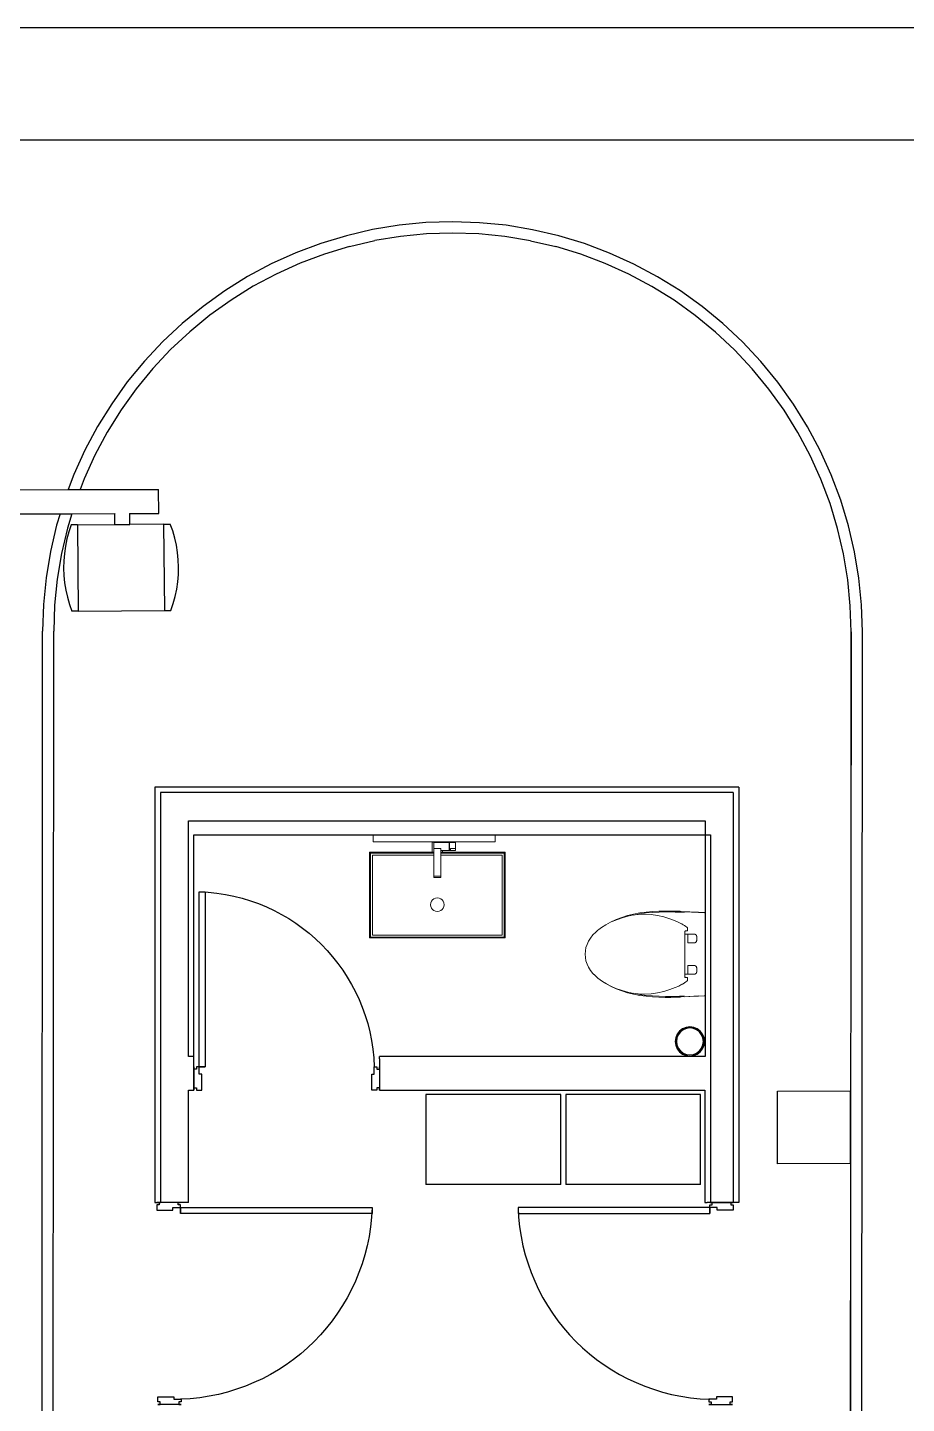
# Model space of a CAD drawing. Header units: millimetres. Extents: x 44692 to 659456, y -26273 to 96111.
# Drawn here: x 211544.65 to 211548.56, y 96104.43 to 96110.56 of the extents above; entities that cross this region are included whole.
import ezdxf

# ---------------------------------------------------------------- set-up
doc = ezdxf.new("R2010")
doc.units = ezdxf.units.MM
doc.header["$LTSCALE"] = 100
doc.layers.add('0inne_gulv', color=255, linetype='Continuous', lineweight=13)
doc.layers.add('Edges', color=7, linetype='Continuous')
doc.layers.add('SectionCutEdges', color=7, linetype='Continuous')

# ---------------------------------------------------------------- blocks, each defined once
blk = doc.blocks.new('*U171')
blk.add_lwpolyline([(33.6, 1426.4, -0.396717), (1268.5, 192)], format="xyb")
for points in [[(72, 192), (33.6, 192), (33.6, 1426.4), (72, 1426.4)], [(33.6, 192), (16.8, 192), (16.8, 192), (16.8, 192), (16.8, 192), (16.8, 177), (0, 177), (0, 190.9), (0, 40.9), (0, 55.9), (16.8, 55.9), (16.8, 40.9), (33.6, 40.9), (33.6, 40.9), (50, 40.9), (50, 144), (33.6, 144)], [(1302.1, 182.1), (1302.1, 197.1), (1302.1, 197.1), (1302.1, 46.1), (1302.1, 61.1), (1285.3, 61.1), (1285.3, 46.1), (1268.5, 46.1), (1268.5, 46.1), (1252.1, 46.1), (1252.1, 149.1), (1268.5, 149.1), (1268.5, 197.1), (1285.3, 197.1), (1285.3, 182.1)]]:
    blk.add_lwpolyline(points, close=True)
blk.add_lwpolyline([(33.6, 192), (72, 192)])
blk = doc.blocks.new('*U164')
blk.add_lwpolyline([(33.6, 1319.2, -0.396717), (1161.3, 192)], format="xyb")
for points in [[(72, 192), (33.6, 192), (33.6, 1319.2), (72, 1319.2)], [(33.6, 192), (16.8, 192), (16.8, 192), (16.8, 192), (16.8, 192), (16.8, 177), (0, 177), (0, 190.9), (0, 40.9), (0, 55.9), (16.8, 55.9), (16.8, 40.9), (33.6, 40.9), (33.6, 40.9), (50, 40.9), (50, 144), (33.6, 144)], [(1194.9, 177), (1194.9, 192), (1194.9, 192), (1194.9, 40.9), (1194.9, 55.9), (1178.1, 55.9), (1178.1, 40.9), (1161.3, 40.9), (1161.3, 40.9), (1144.9, 40.9), (1144.9, 144), (1161.3, 144), (1161.3, 192), (1178.1, 192), (1178.1, 177)]]:
    blk.add_lwpolyline(points, close=True)
blk.add_lwpolyline([(33.6, 192), (72, 192)])
blk = doc.blocks.new('toipl')
at = {"layer": '0inne_gulv'}
for p, q in [((23.9851, 26.4864), (23.9815, 26.4095)), ((23.9829, 26.4228), (23.986, 26.4863)), ((23.9851, 26.4864), (23.9866, 26.5118)), ((23.986, 26.4863), (23.9874, 26.5118)), ((23.9866, 26.5118), (23.9868, 26.5153)), ((23.987, 26.5162), (23.9868, 26.5153)), ((24.3575, 26.5153), (24.3573, 26.5162)), ((24.3577, 26.5118), (24.3575, 26.5153)), ((24.3592, 26.4864), (24.3577, 26.5118)), ((24.3583, 26.4863), (24.3615, 26.4228)), ((24.3628, 26.4095), (24.3592, 26.4864)), ((23.9862, 26.423), (23.9856, 26.4098)), ((24.0379, 26.4139), (24.0368, 26.4123)), ((24.0407, 26.4184), (24.0379, 26.4139)), ((24.0445, 26.4242), (24.0407, 26.4184)), ((24.0486, 26.43), (24.0445, 26.4242)), ((24.0486, 26.43), (24.052, 26.4346)), ((24.0537, 26.4366), (24.052, 26.4346)), ((24.0547, 26.4373), (24.0537, 26.4366)), ((24.0559, 26.4378), (24.0547, 26.4373)), ((24.058, 26.438), (24.0559, 26.4378)), ((24.0581, 26.438), (24.058, 26.438)), ((24.062, 26.4381), (24.0581, 26.438)), ((24.0657, 26.438), (24.062, 26.4381)), ((24.0657, 26.438), (24.0673, 26.4377)), ((24.068, 26.437), (24.0673, 26.4377)), ((24.0681, 26.4369), (24.068, 26.437)), ((24.0682, 26.4364), (24.0681, 26.4369)), ((24.0682, 26.4364), (24.0683, 26.4357)), ((24.0683, 26.4357), (24.0684, 26.4352)), ((24.0684, 26.4339), (24.0684, 26.4352)), ((24.0684, 26.4333), (24.0684, 26.4339)), ((24.0684, 26.4333), (24.0686, 26.4315)), ((24.0686, 26.4315), (24.0686, 26.4294)), ((24.0686, 26.4291), (24.0686, 26.4294)), ((24.0686, 26.4289), (24.0686, 26.4291)), ((24.0686, 26.4289), (24.0686, 26.4285)), ((24.0686, 26.4285), (24.0686, 26.4276)), ((24.0687, 26.4274), (24.0686, 26.4276)), ((24.0687, 26.4272), (24.0687, 26.4274)), ((24.0687, 26.4272), (24.0688, 26.4271)), ((24.0689, 26.4267), (24.0688, 26.4271)), ((24.0688, 26.4271), (24.0688, 26.4271)), ((24.0689, 26.4267), (24.0692, 26.4265)), ((24.0709, 26.4263), (24.0692, 26.4265)), ((24.0709, 26.4263), (24.0753, 26.4262)), ((24.0827, 26.4261), (24.0753, 26.4262)), ((24.0827, 26.4396), (24.0828, 26.4397)), ((24.0827, 26.4261), (24.0827, 26.4396)), ((24.0832, 26.4261), (24.0827, 26.4261)), ((24.0828, 26.4397), (24.0828, 26.4626)), ((24.0828, 26.4397), (24.0828, 26.4397)), ((24.0828, 26.4397), (24.0828, 26.4394)), ((24.0828, 26.4394), (24.083, 26.4392)), ((24.083, 26.4392), (24.0832, 26.4391)), ((24.0832, 26.4391), (24.0837, 26.4391)), ((24.0832, 26.4391), (24.0832, 26.4261)), ((24.0845, 26.4261), (24.0832, 26.4261)), ((24.121, 26.4391), (24.0837, 26.4391)), ((24.1453, 26.4253), (24.0845, 26.4261)), ((24.121, 26.4391), (24.1217, 26.4392)), ((24.1217, 26.4392), (24.1219, 26.4394)), ((24.1219, 26.4394), (24.1219, 26.4626)), ((24.1722, 26.4251), (24.1453, 26.4253)), ((24.199, 26.4253), (24.1722, 26.4251)), ((24.2598, 26.4261), (24.199, 26.4253)), ((24.2224, 26.4394), (24.2224, 26.4626)), ((24.2226, 26.4392), (24.2224, 26.4394)), ((24.2233, 26.4391), (24.2226, 26.4392)), ((24.2233, 26.4391), (24.2606, 26.4391)), ((24.2612, 26.4261), (24.2598, 26.4261)), ((24.2611, 26.4391), (24.2606, 26.4391)), ((24.2613, 26.4392), (24.2611, 26.4391)), ((24.2611, 26.4391), (24.2611, 26.4261)), ((24.2617, 26.4261), (24.2612, 26.4261)), ((24.2615, 26.4394), (24.2613, 26.4392)), ((24.2615, 26.4397), (24.2615, 26.4626)), ((24.2615, 26.4397), (24.2615, 26.4397)), ((24.2615, 26.4397), (24.2615, 26.4394)), ((24.2617, 26.4396), (24.2615, 26.4397)), ((24.2617, 26.4261), (24.2617, 26.4396)), ((24.269, 26.4262), (24.2617, 26.4261)), ((24.269, 26.4262), (24.2734, 26.4263)), ((24.2751, 26.4265), (24.2734, 26.4263)), ((24.2759, 26.4333), (24.2757, 26.4315)), ((24.2757, 26.4315), (24.2757, 26.4294)), ((24.2757, 26.4291), (24.2757, 26.4294)), ((24.2757, 26.4291), (24.2757, 26.4289)), ((24.2759, 26.4352), (24.276, 26.4357)), ((24.2759, 26.4352), (24.2759, 26.4339)), ((24.2759, 26.4339), (24.2759, 26.4333)), ((24.277, 26.4377), (24.276, 26.4357)), ((24.2786, 26.438), (24.277, 26.4377)), ((24.2823, 26.4381), (24.2786, 26.438)), ((24.2862, 26.438), (24.2823, 26.4381)), ((24.2863, 26.438), (24.2862, 26.438)), ((24.2863, 26.438), (24.2884, 26.4378)), ((24.2896, 26.4373), (24.2884, 26.4378)), ((24.2896, 26.4373), (24.2906, 26.4366)), ((24.2923, 26.4346), (24.2906, 26.4366)), ((24.2923, 26.4346), (24.2957, 26.43)), ((24.2998, 26.4242), (24.2957, 26.43)), ((24.3036, 26.4184), (24.2998, 26.4242)), ((24.3064, 26.4139), (24.3036, 26.4184)), ((24.3075, 26.4123), (24.3064, 26.4139)), ((24.3581, 26.423), (24.3587, 26.4098)), ((23.9799, 26.3634), (23.9803, 26.3821)), ((23.9799, 26.3388), (23.9799, 26.3634)), ((23.9811, 26.4015), (23.9803, 26.3821)), ((23.9811, 26.4015), (23.9813, 26.4054)), ((23.9815, 26.4095), (23.9813, 26.4054)), ((23.984, 26.3637), (23.9844, 26.3824)), ((23.984, 26.3637), (23.984, 26.339)), ((23.9844, 26.3824), (23.9853, 26.4017)), ((23.9853, 26.4017), (23.9854, 26.4057)), ((23.9856, 26.4098), (23.9854, 26.4057)), ((24.0146, 26.3597), (24.006, 26.3324)), ((24.0233, 26.383), (24.0146, 26.3597)), ((24.0303, 26.399), (24.0233, 26.383)), ((24.0349, 26.4084), (24.0303, 26.399)), ((24.0366, 26.4118), (24.0349, 26.4084)), ((24.0367, 26.412), (24.0366, 26.4118)), ((24.0368, 26.4123), (24.0367, 26.412)), ((24.3076, 26.412), (24.3075, 26.4123)), ((24.3094, 26.4084), (24.3076, 26.412)), ((24.314, 26.399), (24.3094, 26.4084)), ((24.321, 26.383), (24.314, 26.399)), ((24.3207, 26.3828), (24.3207, 26.3829)), ((24.3297, 26.3597), (24.321, 26.383)), ((24.3383, 26.3324), (24.3297, 26.3597)), ((24.3589, 26.4057), (24.3587, 26.4098)), ((24.3589, 26.4057), (24.359, 26.4017)), ((24.3599, 26.3824), (24.359, 26.4017)), ((24.3603, 26.3637), (24.3599, 26.3824)), ((24.3603, 26.3637), (24.3603, 26.339)), ((24.363, 26.4054), (24.3628, 26.4095)), ((24.363, 26.4054), (24.3632, 26.4015)), ((24.364, 26.3821), (24.3632, 26.4015)), ((24.3644, 26.3634), (24.364, 26.3821)), ((24.3644, 26.3634), (24.3644, 26.3388)), ((23.9806, 26.3107), (23.9799, 26.3388)), ((23.9821, 26.2821), (23.9806, 26.3107)), ((23.9846, 26.3109), (23.984, 26.339)), ((23.9846, 26.3109), (23.9861, 26.2824)), ((23.9995, 26.3043), (23.9954, 26.2756)), ((24.006, 26.3324), (23.9995, 26.3043)), ((24.3448, 26.3043), (24.3383, 26.3324)), ((24.3489, 26.2756), (24.3448, 26.3043)), ((24.3597, 26.3109), (24.3582, 26.2824)), ((24.3603, 26.339), (24.3597, 26.3109)), ((24.3638, 26.3107), (24.3622, 26.2821)), ((24.3638, 26.3107), (24.3644, 26.3388)), ((23.9847, 26.2533), (23.9821, 26.2821)), ((23.9886, 26.2251), (23.9847, 26.2533)), ((23.9886, 26.2538), (23.9861, 26.2824)), ((23.9886, 26.2538), (23.9925, 26.2257)), ((23.9954, 26.2756), (23.9942, 26.2463)), ((23.9942, 26.2463), (23.9955, 26.2177)), ((24.3488, 26.2177), (24.3501, 26.2463)), ((24.3501, 26.2463), (24.3489, 26.2756)), ((24.3557, 26.2538), (24.3518, 26.2257)), ((24.3582, 26.2824), (24.3557, 26.2538)), ((24.3596, 26.2533), (24.3557, 26.2251)), ((24.3596, 26.2533), (24.3622, 26.2821)), ((23.9937, 26.1976), (23.9886, 26.2251)), ((23.9978, 26.1982), (23.9925, 26.2257)), ((23.9937, 26.1976), (24.0002, 26.1709)), ((23.9955, 26.2177), (23.9989, 26.191)), ((23.9989, 26.191), (24.0044, 26.1658)), ((24.0082, 26.1448), (24.0002, 26.1709)), ((24.3361, 26.1448), (24.3441, 26.1709)), ((24.34, 26.1658), (24.3454, 26.191)), ((24.3441, 26.1709), (24.3506, 26.1976)), ((24.3454, 26.191), (24.3488, 26.2177)), ((24.3518, 26.2257), (24.3465, 26.1982)), ((24.3506, 26.1976), (24.3557, 26.2251)), ((24.0044, 26.1658), (24.0114, 26.1416)), ((24.018, 26.1194), (24.0082, 26.1448)), ((24.0114, 26.1416), (24.026, 26.1022)), ((24.0291, 26.0954), (24.018, 26.1194)), ((24.3146, 26.0967), (24.3244, 26.1185)), ((24.3152, 26.0954), (24.3263, 26.1194)), ((24.3244, 26.1185), (24.3329, 26.1416)), ((24.3361, 26.1448), (24.3263, 26.1194)), ((24.3329, 26.1416), (24.34, 26.1658)), ((24.0413, 26.0734), (24.0291, 26.0954)), ((24.0402, 26.0765), (24.0402, 26.0765)), ((24.0538, 26.0542), (24.0413, 26.0734)), ((24.0578, 26.0489), (24.0538, 26.0542)), ((24.0578, 26.0489), (24.0622, 26.0427)), ((24.2865, 26.0489), (24.2784, 26.0382)), ((24.2821, 26.0427), (24.2865, 26.0489)), ((24.2865, 26.0489), (24.2933, 26.0585)), ((24.2906, 26.0542), (24.2865, 26.0489)), ((24.2906, 26.0542), (24.303, 26.0734)), ((24.2933, 26.0585), (24.3041, 26.0765)), ((24.3152, 26.0954), (24.303, 26.0734)), ((24.3041, 26.0765), (24.3146, 26.0967)), ((24.3041, 26.0765), (24.3041, 26.0765)), ((24.0622, 26.0427), (24.0659, 26.0382)), ((24.0659, 26.0382), (24.0739, 26.0288)), ((24.0739, 26.0288), (24.0864, 26.0166)), ((24.0864, 26.0166), (24.1001, 26.006)), ((24.1001, 26.006), (24.1143, 25.9971)), ((24.1143, 25.9971), (24.1284, 25.9904)), ((24.1284, 25.9904), (24.1427, 25.9857)), ((24.1427, 25.9857), (24.1573, 25.9828)), ((24.187, 25.9828), (24.2016, 25.9857)), ((24.2016, 25.9857), (24.2159, 25.9904)), ((24.2159, 25.9904), (24.23, 25.9971)), ((24.23, 25.9971), (24.2442, 26.006)), ((24.2442, 26.006), (24.2579, 26.0166)), ((24.2579, 26.0166), (24.2704, 26.0288)), ((24.2624, 26.0216), (24.2659, 26.0248)), ((24.2659, 26.0248), (24.2686, 26.0276)), ((24.2704, 26.0288), (24.2784, 26.0382)), ((24.2717, 26.0311), (24.2784, 26.0382)), ((24.2784, 26.0382), (24.2821, 26.0427)), ((24.1573, 25.9828), (24.1722, 25.9818)), ((24.1722, 25.9818), (24.187, 25.9828))]:
    blk.add_line(p, q, dxfattribs=at)
for points in [[(24.1174, 26.4764), (24.1162, 26.4771), (24.1151, 26.4777), (24.1139, 26.4781), (24.1128, 26.4784), (24.1116, 26.4786), (24.1105, 26.4788), (24.1093, 26.4789), (24.108, 26.479), (24.1066, 26.479), (24.1052, 26.4791), (24.1038, 26.4791), (24.1024, 26.4791), (24.101, 26.4791), (24.0996, 26.4791), (24.0983, 26.4791), (24.0972, 26.479), (24.0961, 26.479), (24.0951, 26.4789), (24.0942, 26.4788), (24.0934, 26.4788), (24.0927, 26.4787), (24.092, 26.4785), (24.0914, 26.4784), (24.0909, 26.4782), (24.0903, 26.4781), (24.0899, 26.4779), (24.0894, 26.4777), (24.089, 26.4774), (24.0886, 26.4772), (24.0882, 26.477), (24.0879, 26.4768), (24.0876, 26.4766), (24.0874, 26.4764), (24.0872, 26.4762), (24.087, 26.476), (24.0868, 26.4758), (24.0866, 26.4756), (24.0864, 26.4753), (24.0862, 26.475), (24.086, 26.4747), (24.0857, 26.4744), (24.0855, 26.474), (24.0852, 26.4735), (24.0849, 26.4731), (24.0846, 26.4727), (24.0844, 26.4723), (24.0841, 26.4719), (24.0839, 26.4716), (24.0838, 26.4713), (24.0836, 26.4711), (24.0835, 26.471), (24.0835, 26.4708), (24.0834, 26.4708), (24.0834, 26.4707), (24.0834, 26.4706), (24.0834, 26.4706)], [(24.1174, 26.4764), (24.1178, 26.4759), (24.1182, 26.4754), (24.1187, 26.4748), (24.1191, 26.4742), (24.1195, 26.4736), (24.1199, 26.473), (24.1202, 26.4724), (24.1205, 26.472), (24.1208, 26.4716), (24.1209, 26.4713), (24.1211, 26.4711), (24.1212, 26.471), (24.1212, 26.4709), (24.1213, 26.4708), (24.1213, 26.4707), (24.1213, 26.4707), (24.1213, 26.4707), (24.1213, 26.4707), (24.1213, 26.4707), (24.1213, 26.4706), (24.1213, 26.4706), (24.1213, 26.4705), (24.1214, 26.4704), (24.1214, 26.4703), (24.1214, 26.4702), (24.1214, 26.4701), (24.1215, 26.4699), (24.1215, 26.4697), (24.1215, 26.4696), (24.1216, 26.4694), (24.1216, 26.4692), (24.1216, 26.4691), (24.1217, 26.4689), (24.1217, 26.4688), (24.1217, 26.4687), (24.1217, 26.4686), (24.1218, 26.4685), (24.1218, 26.4684), (24.1218, 26.4683), (24.1218, 26.4682), (24.1218, 26.4682), (24.1218, 26.4681), (24.1219, 26.4681), (24.1219, 26.468), (24.1219, 26.468), (24.1219, 26.4679), (24.1219, 26.4679), (24.1219, 26.4679), (24.1219, 26.4678), (24.1219, 26.4678), (24.1219, 26.4678), (24.1219, 26.4677), (24.1219, 26.4676), (24.1219, 26.4674), (24.1219, 26.4672), (24.1219, 26.4669), (24.1219, 26.4666), (24.1219, 26.4661), (24.1219, 26.4657), (24.1219, 26.4652), (24.1219, 26.4647), (24.1219, 26.4643), (24.1219, 26.4638), (24.1219, 26.4635), (24.1219, 26.4632), (24.1219, 26.463), (24.1219, 26.4628), (24.1219, 26.4627), (24.1219, 26.4627), (24.1219, 26.4626), (24.1219, 26.4626), (24.1219, 26.4626), (24.1219, 26.4626), (24.1219, 26.4626), (24.1219, 26.4626), (24.1219, 26.4626), (24.1219, 26.4626), (24.1219, 26.4626), (24.1219, 26.4626), (24.1219, 26.4626)], [(24.2269, 26.4764), (24.2265, 26.4759), (24.2261, 26.4754), (24.2256, 26.4748), (24.2252, 26.4742), (24.2248, 26.4736), (24.2244, 26.473), (24.2241, 26.4724), (24.2238, 26.472), (24.2235, 26.4716), (24.2234, 26.4713), (24.2232, 26.4711), (24.2231, 26.471), (24.2231, 26.4709), (24.223, 26.4708), (24.223, 26.4707), (24.223, 26.4707), (24.223, 26.4707), (24.223, 26.4707), (24.223, 26.4707), (24.223, 26.4706), (24.223, 26.4706), (24.223, 26.4705), (24.2229, 26.4704), (24.2229, 26.4703), (24.2229, 26.4702), (24.2229, 26.4701), (24.2228, 26.4699), (24.2228, 26.4697), (24.2228, 26.4696), (24.2227, 26.4694), (24.2227, 26.4692), (24.2227, 26.4691), (24.2226, 26.4689), (24.2226, 26.4688), (24.2226, 26.4687), (24.2226, 26.4686), (24.2225, 26.4685), (24.2225, 26.4684), (24.2225, 26.4683), (24.2225, 26.4682), (24.2225, 26.4682), (24.2225, 26.4681), (24.2225, 26.4681), (24.2224, 26.468), (24.2224, 26.468), (24.2224, 26.4679), (24.2224, 26.4679), (24.2224, 26.4679), (24.2224, 26.4678), (24.2224, 26.4678), (24.2224, 26.4678), (24.2224, 26.4677), (24.2224, 26.4676), (24.2224, 26.4674), (24.2224, 26.4672), (24.2224, 26.4669), (24.2224, 26.4666), (24.2224, 26.4661), (24.2224, 26.4657), (24.2224, 26.4652), (24.2224, 26.4647), (24.2224, 26.4643), (24.2224, 26.4638), (24.2224, 26.4635), (24.2224, 26.4632), (24.2224, 26.463), (24.2224, 26.4628), (24.2224, 26.4627), (24.2224, 26.4627), (24.2224, 26.4626), (24.2224, 26.4626), (24.2224, 26.4626), (24.2224, 26.4626), (24.2224, 26.4626), (24.2224, 26.4626), (24.2224, 26.4626), (24.2224, 26.4626), (24.2224, 26.4626), (24.2224, 26.4626), (24.2224, 26.4626)], [(24.2269, 26.4764), (24.2281, 26.4771), (24.2292, 26.4777), (24.2304, 26.4781), (24.2315, 26.4784), (24.2327, 26.4786), (24.2338, 26.4788), (24.235, 26.4789), (24.2363, 26.479), (24.2377, 26.479), (24.2391, 26.4791), (24.2405, 26.4791), (24.2419, 26.4791), (24.2433, 26.4791), (24.2447, 26.4791), (24.246, 26.4791), (24.2472, 26.479), (24.2482, 26.479), (24.2492, 26.4789), (24.2501, 26.4788), (24.2509, 26.4788), (24.2516, 26.4787), (24.2523, 26.4785), (24.2529, 26.4784), (24.2534, 26.4782), (24.254, 26.4781), (24.2545, 26.4779), (24.2549, 26.4777), (24.2553, 26.4774), (24.2557, 26.4772), (24.2561, 26.477), (24.2564, 26.4768), (24.2567, 26.4766), (24.2569, 26.4764), (24.2572, 26.4762), (24.2574, 26.476), (24.2575, 26.4758), (24.2577, 26.4756), (24.2579, 26.4753), (24.2581, 26.475), (24.2583, 26.4747), (24.2586, 26.4744), (24.2589, 26.474), (24.2591, 26.4735), (24.2594, 26.4731), (24.2597, 26.4727), (24.2599, 26.4723), (24.2602, 26.4719), (24.2604, 26.4716), (24.2605, 26.4713), (24.2607, 26.4711), (24.2608, 26.471), (24.2608, 26.4708), (24.2609, 26.4708), (24.2609, 26.4707), (24.2609, 26.4706), (24.261, 26.4706)], [(24.0834, 26.4706), (24.083, 26.4689), (24.0829, 26.4684), (24.0829, 26.4684), (24.0828, 26.468), (24.0828, 26.468), (24.0828, 26.4678), (24.0828, 26.4678), (24.0828, 26.4626), (24.0828, 26.4626), (24.0828, 26.4626), (24.0828, 26.4626)], [(24.261, 26.4706), (24.2613, 26.4689), (24.2614, 26.4684), (24.2614, 26.4684), (24.2615, 26.468), (24.2615, 26.468), (24.2615, 26.4678), (24.2615, 26.4678), (24.2615, 26.4626), (24.2615, 26.4626), (24.2615, 26.4626), (24.2615, 26.4626)]]:
    blk.add_lwpolyline(points, dxfattribs=at)
blk.add_arc((24.2676, 26.4295), 0.00813, 338.06605, 358.14435, dxfattribs=at)
at = {"layer": 'SectionCutEdges'}
for p, q in [((23.987, 26.5162), (23.9993, 26.5162)), ((23.9993, 26.5162), (24.3573, 26.5162))]:
    blk.add_line(p, q, dxfattribs=at)
blk = doc.blocks.new('lavpl')
at = {"layer": '0inne_gulv'}
for p, q in [((23.5229, 26.7344), (23.5229, 26.7208)), ((23.5229, 26.7344), (23.6035, 26.7344)), ((23.5229, 26.7208), (23.5229, 26.7037)), ((23.5237, 26.7208), (23.5229, 26.7208)), ((23.6074, 26.7344), (23.6035, 26.7344)), ((23.6074, 26.7344), (23.6139, 26.7344)), ((23.6139, 26.7344), (23.9735, 26.7344)), ((24.0669, 26.7344), (23.9735, 26.7344)), ((24.0669, 26.7344), (24.0669, 26.7208)), ((24.0669, 26.7208), (24.0669, 26.7037)), ((23.5889, 26.7037), (23.5229, 26.7037)), ((23.5889, 26.7037), (23.9996, 26.7037)), ((23.7854, 26.702), (23.7852, 26.7017)), ((23.7854, 26.7019), (23.7852, 26.7017)), ((23.7852, 26.6553), (23.7852, 26.7017)), ((23.7853, 26.7017), (23.7852, 26.7017)), ((23.7853, 26.7017), (23.7854, 26.7019)), ((23.7853, 26.7017), (23.7853, 26.6553)), ((23.7857, 26.7022), (23.7854, 26.702)), ((23.7854, 26.702), (23.7857, 26.7021)), ((23.7854, 26.702), (23.7854, 26.7019)), ((23.7854, 26.702), (23.7854, 26.702)), ((23.7854, 26.7019), (23.7857, 26.702)), ((23.7854, 26.7019), (23.7854, 26.702)), ((23.7854, 26.7019), (23.7854, 26.702)), ((23.7854, 26.7019), (23.7854, 26.7019)), ((23.7854, 26.7016), (23.7854, 26.7019)), ((23.7854, 26.7019), (23.7854, 26.7019)), ((23.7855, 26.7018), (23.7854, 26.7019)), ((23.7855, 26.7017), (23.7854, 26.7016)), ((23.7854, 26.7016), (23.7854, 26.6553)), ((23.7857, 26.7019), (23.7855, 26.7018)), ((23.7855, 26.7018), (23.7855, 26.7017)), ((23.7855, 26.7017), (23.7855, 26.6553)), ((23.7857, 26.7017), (23.7855, 26.7017)), ((23.7857, 26.7022), (23.8321, 26.7022)), ((23.7857, 26.7021), (23.7857, 26.7022)), ((23.7857, 26.7021), (23.8321, 26.7021)), ((23.7857, 26.702), (23.7857, 26.7021)), ((23.7857, 26.702), (23.8321, 26.702)), ((23.7857, 26.7019), (23.7857, 26.702)), ((23.7857, 26.7019), (23.8321, 26.7019)), ((23.7857, 26.7017), (23.7857, 26.7019)), ((23.7857, 26.7017), (23.7857, 26.6553)), ((23.7857, 26.7017), (23.8321, 26.7017)), ((23.793, 26.7003), (23.793, 26.7005)), ((23.793, 26.7005), (23.8321, 26.7005)), ((23.793, 26.7), (23.793, 26.7003)), ((23.793, 26.7003), (23.8321, 26.7003)), ((23.793, 26.7), (23.8321, 26.7)), ((23.793, 26.7), (23.793, 26.673)), ((23.7932, 26.6733), (23.793, 26.673)), ((23.793, 26.6645), (23.793, 26.673)), ((23.7932, 26.6641), (23.793, 26.6645)), ((23.793, 26.6553), (23.793, 26.6645)), ((23.7935, 26.6735), (23.7932, 26.6733)), ((23.7932, 26.6641), (23.7932, 26.6733)), ((23.7935, 26.664), (23.7932, 26.6641)), ((23.7932, 26.6641), (23.7932, 26.6553)), ((23.8243, 26.6735), (23.7935, 26.6735)), ((23.7935, 26.664), (23.7935, 26.6735)), ((23.7935, 26.6553), (23.7935, 26.664)), ((23.8246, 26.6733), (23.8243, 26.6735)), ((23.8243, 26.664), (23.8243, 26.6735)), ((23.8243, 26.664), (23.8246, 26.6641)), ((23.8243, 26.664), (23.8246, 26.664)), ((23.8243, 26.664), (23.8243, 26.6553)), ((23.8248, 26.673), (23.8246, 26.6733)), ((23.8246, 26.6641), (23.8246, 26.6733)), ((23.8248, 26.6645), (23.8246, 26.6641)), ((23.8246, 26.6641), (23.8246, 26.664)), ((23.8246, 26.6641), (23.8248, 26.6641)), ((23.8246, 26.664), (23.8248, 26.664)), ((23.8246, 26.664), (23.8246, 26.6553)), ((23.8248, 26.673), (23.8248, 26.6645)), ((23.8248, 26.6645), (23.8321, 26.6645)), ((23.8248, 26.6641), (23.8248, 26.6645)), ((23.8248, 26.6641), (23.8321, 26.6641)), ((23.8248, 26.664), (23.8248, 26.6641)), ((23.8248, 26.664), (23.8321, 26.664)), ((23.8248, 26.664), (23.8248, 26.6553)), ((23.8321, 26.7022), (23.8325, 26.702)), ((23.8321, 26.7021), (23.8321, 26.7022)), ((23.8324, 26.702), (23.8321, 26.7021)), ((23.8321, 26.702), (23.8321, 26.7021)), ((23.8324, 26.7019), (23.8321, 26.702)), ((23.8321, 26.7019), (23.8321, 26.702)), ((23.8321, 26.7019), (23.8323, 26.7018)), ((23.8321, 26.7017), (23.8321, 26.7019)), ((23.8321, 26.7017), (23.8324, 26.7017)), ((23.8321, 26.7017), (23.8321, 26.7005)), ((23.8321, 26.7005), (23.8321, 26.7003)), ((23.8321, 26.7005), (23.8324, 26.7005)), ((23.8321, 26.7003), (23.8321, 26.7)), ((23.8321, 26.7003), (23.8324, 26.7003)), ((23.8321, 26.7), (23.8324, 26.7)), ((23.8321, 26.6645), (23.8321, 26.6641)), ((23.8321, 26.6645), (23.8324, 26.6645)), ((23.8321, 26.6641), (23.8321, 26.664)), ((23.8321, 26.6641), (23.8324, 26.6641)), ((23.8321, 26.664), (23.8321, 26.6553)), ((23.8321, 26.664), (23.8324, 26.664)), ((23.8323, 26.7018), (23.8324, 26.7019)), ((23.8323, 26.7018), (23.8324, 26.7017)), ((23.8325, 26.702), (23.8324, 26.702)), ((23.8324, 26.7019), (23.8324, 26.702)), ((23.8325, 26.7019), (23.8324, 26.702)), ((23.8325, 26.7019), (23.8324, 26.7019)), ((23.8324, 26.7017), (23.8325, 26.7016)), ((23.8324, 26.7017), (23.8324, 26.7005)), ((23.8324, 26.7005), (23.8324, 26.7003)), ((23.8324, 26.7005), (23.8325, 26.7005)), ((23.8324, 26.7003), (23.8324, 26.7)), ((23.8324, 26.7003), (23.8325, 26.7003)), ((23.8324, 26.7), (23.8325, 26.7)), ((23.8324, 26.6645), (23.8324, 26.6641)), ((23.8324, 26.6645), (23.8325, 26.6645)), ((23.8324, 26.6641), (23.8324, 26.664)), ((23.8324, 26.6641), (23.8325, 26.6641)), ((23.8324, 26.664), (23.8324, 26.6553)), ((23.8324, 26.664), (23.8325, 26.664)), ((23.8325, 26.702), (23.8326, 26.7017)), ((23.8325, 26.702), (23.8325, 26.7019)), ((23.8325, 26.7017), (23.8325, 26.7019)), ((23.8325, 26.7016), (23.8325, 26.7019)), ((23.8325, 26.7019), (23.8325, 26.7019)), ((23.8325, 26.7019), (23.8326, 26.7017)), ((23.8325, 26.7017), (23.8326, 26.7017)), ((23.8325, 26.7017), (23.8325, 26.7005)), ((23.8325, 26.7016), (23.8325, 26.7005)), ((23.8325, 26.7005), (23.8325, 26.7003)), ((23.8325, 26.7005), (23.8325, 26.7003)), ((23.8325, 26.7005), (23.8325, 26.7005)), ((23.8325, 26.7005), (23.8326, 26.7005)), ((23.8325, 26.7003), (23.8325, 26.7)), ((23.8325, 26.7003), (23.8325, 26.7)), ((23.8325, 26.7003), (23.8325, 26.7003)), ((23.8325, 26.7003), (23.8326, 26.7003)), ((23.8325, 26.7), (23.8325, 26.7)), ((23.8325, 26.7), (23.8326, 26.7)), ((23.8325, 26.6645), (23.8325, 26.6641)), ((23.8325, 26.6645), (23.8325, 26.6641)), ((23.8325, 26.6645), (23.8325, 26.6645)), ((23.8325, 26.6645), (23.8326, 26.6645)), ((23.8325, 26.6641), (23.8325, 26.664)), ((23.8325, 26.6641), (23.8325, 26.664)), ((23.8325, 26.6641), (23.8325, 26.6641)), ((23.8325, 26.6641), (23.8326, 26.6641)), ((23.8325, 26.664), (23.8325, 26.6553)), ((23.8325, 26.664), (23.8325, 26.6553)), ((23.8325, 26.664), (23.8325, 26.664)), ((23.8325, 26.664), (23.8326, 26.664)), ((23.8326, 26.7017), (23.8326, 26.7005)), ((23.8326, 26.7005), (23.8326, 26.7003)), ((23.8326, 26.7005), (23.8616, 26.7005)), ((23.8326, 26.7003), (23.8326, 26.7)), ((23.8326, 26.7003), (23.8616, 26.7003)), ((23.8326, 26.7), (23.8616, 26.7)), ((23.8326, 26.6645), (23.8326, 26.6641)), ((23.8326, 26.6645), (23.8616, 26.6645)), ((23.8326, 26.6641), (23.8326, 26.664)), ((23.8326, 26.6641), (23.8616, 26.6641)), ((23.8326, 26.664), (23.8326, 26.6553)), ((23.8326, 26.664), (23.8616, 26.664)), ((23.8616, 26.7003), (23.8616, 26.7005)), ((23.8616, 26.7), (23.8616, 26.7003)), ((23.8616, 26.6988), (23.8616, 26.7)), ((23.8616, 26.6988), (23.862, 26.699)), ((23.8616, 26.6939), (23.8616, 26.6988)), ((23.8616, 26.6939), (23.862, 26.6941)), ((23.8616, 26.6926), (23.8616, 26.6939)), ((23.8616, 26.6896), (23.8616, 26.6926)), ((23.862, 26.6926), (23.8616, 26.6926)), ((23.8616, 26.6822), (23.8616, 26.6896)), ((23.862, 26.6896), (23.8616, 26.6896)), ((23.8616, 26.6822), (23.862, 26.6822)), ((23.8616, 26.6749), (23.8616, 26.6822)), ((23.8616, 26.6718), (23.8616, 26.6749)), ((23.862, 26.6749), (23.8616, 26.6749)), ((23.8616, 26.6705), (23.8616, 26.6718)), ((23.862, 26.6718), (23.8616, 26.6718)), ((23.8616, 26.6657), (23.8616, 26.6705)), ((23.8616, 26.6705), (23.862, 26.6703)), ((23.8616, 26.6657), (23.862, 26.6654)), ((23.8616, 26.6645), (23.8616, 26.6657)), ((23.8616, 26.6641), (23.8616, 26.6645)), ((23.8616, 26.664), (23.8616, 26.6641)), ((23.862, 26.6941), (23.862, 26.699)), ((23.862, 26.699), (23.8632, 26.6984)), ((23.862, 26.6941), (23.8632, 26.6937)), ((23.862, 26.6941), (23.862, 26.6926)), ((23.8632, 26.6926), (23.862, 26.6926)), ((23.862, 26.6926), (23.862, 26.6896)), ((23.862, 26.6896), (23.862, 26.6822)), ((23.8632, 26.6896), (23.862, 26.6896)), ((23.862, 26.6822), (23.8632, 26.6822)), ((23.862, 26.6822), (23.862, 26.6749)), ((23.8632, 26.6749), (23.862, 26.6749)), ((23.862, 26.6749), (23.862, 26.6718)), ((23.862, 26.6718), (23.862, 26.6703)), ((23.8632, 26.6718), (23.862, 26.6718)), ((23.862, 26.6703), (23.8632, 26.6707)), ((23.862, 26.6654), (23.862, 26.6703)), ((23.862, 26.6654), (23.8632, 26.666)), ((23.8632, 26.7003), (23.8632, 26.7005)), ((23.8632, 26.7005), (23.8844, 26.7005)), ((23.8632, 26.7), (23.8632, 26.7003)), ((23.8848, 26.7003), (23.8632, 26.7003)), ((23.885, 26.7), (23.8632, 26.7)), ((23.8632, 26.7), (23.8632, 26.6984)), ((23.8632, 26.6937), (23.8632, 26.6984)), ((23.8632, 26.6926), (23.8632, 26.6937)), ((23.8632, 26.6896), (23.8632, 26.6926)), ((23.8632, 26.6822), (23.8632, 26.6896)), ((23.8632, 26.6749), (23.8632, 26.6822)), ((23.8632, 26.6718), (23.8632, 26.6749)), ((23.8632, 26.6707), (23.8632, 26.6718)), ((23.8632, 26.666), (23.8632, 26.6707)), ((23.8632, 26.666), (23.8632, 26.6645)), ((23.8675, 26.6645), (23.8632, 26.6645)), ((23.8632, 26.6645), (23.8632, 26.6641)), ((23.8676, 26.6641), (23.8632, 26.6641)), ((23.8632, 26.6641), (23.8632, 26.664)), ((23.868, 26.664), (23.8632, 26.664)), ((23.8676, 26.6733), (23.8675, 26.673)), ((23.8675, 26.673), (23.8675, 26.6645)), ((23.8675, 26.6645), (23.8676, 26.6641)), ((23.868, 26.6735), (23.8676, 26.6733)), ((23.8676, 26.6641), (23.868, 26.664)), ((23.8891, 26.6735), (23.868, 26.6735)), ((23.868, 26.664), (23.8891, 26.664)), ((23.8848, 26.7003), (23.8844, 26.7005)), ((23.8896, 26.7005), (23.8844, 26.7005)), ((23.8896, 26.7003), (23.8848, 26.7003)), ((23.8848, 26.7003), (23.885, 26.7)), ((23.8896, 26.7), (23.885, 26.7)), ((23.8894, 26.6733), (23.8891, 26.6735)), ((23.8894, 26.6641), (23.8891, 26.664)), ((23.8896, 26.673), (23.8894, 26.6733)), ((23.8894, 26.6641), (23.8896, 26.6645)), ((23.8896, 26.7003), (23.8896, 26.7005)), ((23.8896, 26.7), (23.8896, 26.7003)), ((23.8896, 26.673), (23.8896, 26.7)), ((23.8896, 26.673), (23.8896, 26.6645)), ((24.0669, 26.7037), (23.9996, 26.7037)), ((23.5075, 26.6565), (23.5075, 26.6565)), ((23.5075, 26.2755), (23.5075, 26.6565)), ((23.5075, 26.6565), (23.793, 26.6565)), ((23.5075, 26.6565), (23.5111, 26.6529)), ((23.5111, 26.2791), (23.5111, 26.6529)), ((23.5111, 26.6529), (23.793, 26.6529)), ((23.5202, 26.6438), (23.5202, 26.2882)), ((23.793, 26.6438), (23.5202, 26.6438)), ((23.7852, 26.6553), (23.7854, 26.6549)), ((23.7853, 26.6553), (23.7852, 26.6553)), ((23.7854, 26.655), (23.7853, 26.6553)), ((23.7854, 26.6553), (23.7853, 26.6553)), ((23.7854, 26.6553), (23.7855, 26.6553)), ((23.7854, 26.655), (23.7854, 26.6553)), ((23.7855, 26.6551), (23.7854, 26.655)), ((23.7854, 26.6549), (23.7854, 26.655)), ((23.7855, 26.6549), (23.7854, 26.655)), ((23.7855, 26.6549), (23.7854, 26.655)), ((23.7854, 26.655), (23.7854, 26.655)), ((23.7854, 26.6549), (23.7855, 26.6549)), ((23.7854, 26.6549), (23.7857, 26.6548)), ((23.7855, 26.6553), (23.7855, 26.6551)), ((23.7855, 26.6553), (23.7857, 26.6553)), ((23.7855, 26.6551), (23.7857, 26.655)), ((23.7857, 26.6549), (23.7855, 26.6549)), ((23.7855, 26.6549), (23.7855, 26.6549)), ((23.7855, 26.6549), (23.7857, 26.6548)), ((23.7857, 26.6548), (23.7855, 26.6549)), ((23.7857, 26.6553), (23.7857, 26.655)), ((23.793, 26.6553), (23.7857, 26.6553)), ((23.7857, 26.655), (23.7857, 26.6549)), ((23.793, 26.655), (23.7857, 26.655)), ((23.793, 26.6549), (23.7857, 26.6549)), ((23.7857, 26.6548), (23.7857, 26.6548)), ((23.7857, 26.6548), (23.793, 26.6548)), ((23.793, 26.6548), (23.7857, 26.6548)), ((23.7932, 26.6553), (23.793, 26.6553)), ((23.793, 26.6553), (23.793, 26.655)), ((23.793, 26.655), (23.793, 26.6549)), ((23.7932, 26.655), (23.793, 26.655)), ((23.793, 26.6549), (23.793, 26.6548)), ((23.7932, 26.6549), (23.793, 26.6549)), ((23.793, 26.6548), (23.7932, 26.6548)), ((23.7932, 26.6548), (23.793, 26.6548)), ((23.793, 26.6548), (23.793, 26.6548)), ((23.793, 26.6138), (23.793, 26.6548)), ((23.793, 26.6138), (23.793, 26.6102)), ((23.793, 26.6138), (23.7932, 26.6138)), ((23.793, 26.6102), (23.7932, 26.6102)), ((23.793, 26.6102), (23.793, 26.6011)), ((23.7932, 26.6011), (23.793, 26.6011)), ((23.793, 26.5529), (23.793, 26.6011)), ((23.7935, 26.6553), (23.7932, 26.6553)), ((23.7932, 26.6553), (23.7932, 26.655)), ((23.7932, 26.655), (23.7932, 26.6549)), ((23.7935, 26.655), (23.7932, 26.655)), ((23.7932, 26.6549), (23.7932, 26.6548)), ((23.7935, 26.6549), (23.7932, 26.6549)), ((23.7932, 26.6548), (23.7935, 26.6548)), ((23.7935, 26.6548), (23.7932, 26.6548)), ((23.7932, 26.6548), (23.7932, 26.6548)), ((23.7932, 26.6548), (23.7932, 26.6138)), ((23.7932, 26.6138), (23.7932, 26.6102)), ((23.7932, 26.6138), (23.7935, 26.6138)), ((23.7932, 26.6102), (23.7935, 26.6102)), ((23.7932, 26.6011), (23.7932, 26.6102)), ((23.7935, 26.6011), (23.7932, 26.6011)), ((23.7932, 26.5533), (23.7932, 26.6011)), ((23.7935, 26.6553), (23.7935, 26.655)), ((23.7935, 26.655), (23.7935, 26.6549)), ((23.7935, 26.6549), (23.7935, 26.6548)), ((23.7935, 26.6548), (23.7935, 26.6548)), ((23.7935, 26.6138), (23.7935, 26.6548)), ((23.7935, 26.6138), (23.7935, 26.6102)), ((23.7935, 26.6102), (23.7935, 26.6011)), ((23.7935, 26.6011), (23.7935, 26.5534)), ((23.8246, 26.6553), (23.8243, 26.6553)), ((23.8243, 26.6553), (23.8243, 26.655)), ((23.8246, 26.655), (23.8243, 26.655)), ((23.8243, 26.655), (23.8243, 26.6549)), ((23.8246, 26.6549), (23.8243, 26.6549)), ((23.8243, 26.6549), (23.8243, 26.6548)), ((23.8243, 26.6548), (23.8246, 26.6548)), ((23.8246, 26.6548), (23.8243, 26.6548)), ((23.8243, 26.6548), (23.8243, 26.6548)), ((23.8243, 26.6138), (23.8243, 26.6548)), ((23.8243, 26.6138), (23.8246, 26.6138)), ((23.8243, 26.6138), (23.8243, 26.6102)), ((23.8243, 26.6102), (23.8246, 26.6102)), ((23.8243, 26.6011), (23.8243, 26.6102)), ((23.8246, 26.6011), (23.8243, 26.6011)), ((23.8243, 26.5534), (23.8243, 26.6011)), ((23.8246, 26.6553), (23.8246, 26.655)), ((23.8248, 26.6553), (23.8246, 26.6553)), ((23.8246, 26.655), (23.8246, 26.6549)), ((23.8248, 26.655), (23.8246, 26.655)), ((23.8248, 26.6549), (23.8246, 26.6549)), ((23.8246, 26.6549), (23.8246, 26.6548)), ((23.8246, 26.6548), (23.8248, 26.6548)), ((23.8248, 26.6548), (23.8246, 26.6548)), ((23.8246, 26.6548), (23.8246, 26.6548)), ((23.8246, 26.6548), (23.8246, 26.6138)), ((23.8246, 26.6138), (23.8248, 26.6138)), ((23.8246, 26.6138), (23.8246, 26.6102)), ((23.8246, 26.6102), (23.8248, 26.6102)), ((23.8246, 26.6102), (23.8246, 26.6011)), ((23.8248, 26.6011), (23.8246, 26.6011)), ((23.8246, 26.6011), (23.8246, 26.5533)), ((23.8248, 26.6565), (24.1107, 26.6565)), ((23.8321, 26.6553), (23.8248, 26.6553)), ((23.8248, 26.655), (23.8248, 26.6553)), ((23.8321, 26.655), (23.8248, 26.655)), ((23.8248, 26.6549), (23.8248, 26.655)), ((23.8321, 26.6549), (23.8248, 26.6549)), ((23.8248, 26.6548), (23.8248, 26.6549)), ((23.8248, 26.6548), (23.8248, 26.6548)), ((23.8248, 26.6548), (23.8321, 26.6548)), ((23.8321, 26.6548), (23.8248, 26.6548)), ((23.8248, 26.6548), (23.8248, 26.6138)), ((23.8248, 26.6529), (24.1071, 26.6529)), ((24.0981, 26.6438), (23.8248, 26.6438)), ((23.8248, 26.6102), (23.8248, 26.6138)), ((23.8248, 26.6102), (23.8248, 26.6011)), ((23.8248, 26.5529), (23.8248, 26.6011)), ((23.8324, 26.6553), (23.8321, 26.6553)), ((23.8321, 26.6553), (23.8321, 26.655)), ((23.8323, 26.6551), (23.8321, 26.655)), ((23.8321, 26.655), (23.8321, 26.6549)), ((23.8325, 26.6549), (23.8321, 26.6548)), ((23.8323, 26.6549), (23.8321, 26.6548)), ((23.8321, 26.6549), (23.8323, 26.6549)), ((23.8321, 26.6548), (23.8323, 26.6549)), ((23.8321, 26.6548), (23.8321, 26.6548)), ((23.8324, 26.6553), (23.8323, 26.6551)), ((23.8323, 26.6551), (23.8324, 26.655)), ((23.8324, 26.6549), (23.8323, 26.6549)), ((23.8324, 26.655), (23.8325, 26.6553)), ((23.8325, 26.6553), (23.8324, 26.6553)), ((23.8324, 26.655), (23.8325, 26.6553)), ((23.8325, 26.6549), (23.8324, 26.655)), ((23.8324, 26.655), (23.8324, 26.655)), ((23.8324, 26.6549), (23.8324, 26.655)), ((23.8324, 26.6549), (23.8324, 26.655)), ((23.8325, 26.6549), (23.8324, 26.6549)), ((23.8325, 26.6553), (23.8326, 26.6553)), ((23.8326, 26.6553), (23.8325, 26.6549)), ((23.8325, 26.6553), (23.8325, 26.6553)), ((24.0981, 26.2882), (24.0981, 26.6438)), ((24.1107, 26.6565), (24.1071, 26.6529)), ((24.1071, 26.6529), (24.1071, 26.2791)), ((24.1108, 26.6565), (24.1107, 26.6565)), ((24.1107, 26.6565), (24.1108, 26.2791)), ((23.793, 26.5529), (23.7932, 26.5533)), ((23.793, 26.5448), (23.793, 26.5529)), ((23.7932, 26.5444), (23.793, 26.5448)), ((23.7932, 26.5533), (23.7935, 26.5534)), ((23.7932, 26.5444), (23.7932, 26.5533)), ((23.7935, 26.5443), (23.7932, 26.5444)), ((23.7935, 26.5443), (23.7935, 26.5534)), ((23.8243, 26.5443), (23.7935, 26.5443)), ((23.7962, 26.5497), (23.7961, 26.5496)), ((23.7964, 26.55), (23.7962, 26.5497)), ((23.7964, 26.5498), (23.7962, 26.5496)), ((23.7962, 26.5496), (23.7962, 26.5497)), ((23.7967, 26.5502), (23.7964, 26.55)), ((23.7967, 26.5501), (23.7964, 26.5498)), ((23.7964, 26.5498), (23.7964, 26.55)), ((23.7971, 26.5504), (23.7967, 26.5502)), ((23.7971, 26.5502), (23.7967, 26.5501)), ((23.7967, 26.5501), (23.7967, 26.5502)), ((23.7971, 26.5502), (23.7971, 26.5504)), ((23.7974, 26.5504), (23.7971, 26.5504)), ((23.7974, 26.5503), (23.7971, 26.5502)), ((23.7974, 26.5504), (23.8203, 26.5504)), ((23.7974, 26.5503), (23.8203, 26.5503)), ((23.8207, 26.5504), (23.8203, 26.5504)), ((23.8207, 26.5502), (23.8203, 26.5503)), ((23.821, 26.5502), (23.8207, 26.5504)), ((23.8207, 26.5502), (23.8207, 26.5504)), ((23.821, 26.5501), (23.8207, 26.5502)), ((23.821, 26.5501), (23.821, 26.5502)), ((23.8213, 26.55), (23.821, 26.5502)), ((23.8213, 26.5498), (23.821, 26.5501)), ((23.8213, 26.5498), (23.8213, 26.55)), ((23.8216, 26.5497), (23.8213, 26.55)), ((23.8215, 26.5496), (23.8213, 26.5498)), ((23.8216, 26.5496), (23.8216, 26.5497)), ((23.8216, 26.5496), (23.8216, 26.5497)), ((23.8243, 26.5534), (23.8246, 26.5533)), ((23.8243, 26.5443), (23.8243, 26.5534)), ((23.8246, 26.5444), (23.8243, 26.5443)), ((23.8246, 26.5533), (23.8248, 26.5529)), ((23.8246, 26.5444), (23.8246, 26.5533)), ((23.8248, 26.5448), (23.8246, 26.5444)), ((23.8248, 26.5448), (23.8248, 26.5529)), ((23.7789, 26.4233), (23.7799, 26.4311)), ((23.7799, 26.4155), (23.7789, 26.4233)), ((23.7799, 26.4311), (23.7829, 26.4384)), ((23.7829, 26.4082), (23.7799, 26.4155)), ((23.7829, 26.4384), (23.7877, 26.4447)), ((23.7877, 26.4447), (23.794, 26.4495)), ((23.794, 26.4495), (23.8013, 26.4525)), ((23.8013, 26.4525), (23.8091, 26.4536)), ((23.8091, 26.4536), (23.817, 26.4525)), ((23.817, 26.4525), (23.8243, 26.4495)), ((23.8243, 26.4495), (23.8305, 26.4447)), ((23.8305, 26.4447), (23.8354, 26.4384)), ((23.8354, 26.4384), (23.8384, 26.4311)), ((23.8384, 26.4155), (23.8354, 26.4082)), ((23.8384, 26.4311), (23.8394, 26.4233)), ((23.8394, 26.4233), (23.8384, 26.4155)), ((23.7877, 26.4019), (23.7829, 26.4082)), ((23.794, 26.3971), (23.7877, 26.4019)), ((23.8013, 26.3941), (23.794, 26.3971)), ((23.8091, 26.393), (23.8013, 26.3941)), ((23.817, 26.3941), (23.8091, 26.393)), ((23.8243, 26.3971), (23.817, 26.3941)), ((23.8305, 26.4019), (23.8243, 26.3971)), ((23.8354, 26.4082), (23.8305, 26.4019)), ((23.5075, 26.2755), (23.5111, 26.2791)), ((23.5075, 26.2755), (23.5075, 26.2755)), ((24.1107, 26.2755), (23.5075, 26.2755)), ((24.1071, 26.2791), (23.5111, 26.2791)), ((23.5202, 26.2882), (24.0981, 26.2882)), ((24.1107, 26.2755), (24.1071, 26.2791)), ((24.1108, 26.2791), (24.1107, 26.2755)), ((24.1107, 26.2755), (24.1108, 26.2755))]:
    blk.add_line(p, q, dxfattribs=at)
blk = doc.blocks.new('secutiry checkpoint guard house pl')
at = {"layer": 'Edges'}
for p, q in [((14.7024, 30.354), (29.4982, 30.354)), ((14.7024, 29.854), (29.4982, 29.854)), ((23.7577, 29.4849), (23.6388, 29.4733)), ((23.877, 29.4888), (23.7577, 29.4849)), ((23.9964, 29.4848), (23.877, 29.4888)), ((24.1152, 29.473), (23.9964, 29.4848)), ((23.4047, 29.4269), (23.2904, 29.3922)), ((23.521, 29.4539), (23.4047, 29.4269)), ((23.6388, 29.4733), (23.521, 29.4539)), ((23.6453, 29.4237), (23.5307, 29.4049)), ((23.7609, 29.4351), (23.6453, 29.4237)), ((23.877, 29.4388), (23.7609, 29.4351)), ((23.9931, 29.4349), (23.877, 29.4388)), ((24.1087, 29.4235), (23.9931, 29.4349)), ((24.2233, 29.4045), (24.1087, 29.4235)), ((24.2331, 29.4535), (24.1152, 29.473)), ((24.3494, 29.4264), (24.2331, 29.4535)), ((24.4636, 29.3916), (24.3494, 29.4264)), ((23.2904, 29.3922), (23.1786, 29.3502)), ((23.4176, 29.3786), (23.3064, 29.3449)), ((23.4176, 29.3786), (23.5307, 29.4049)), ((24.2233, 29.4045), (24.3364, 29.3781)), ((24.4475, 29.3443), (24.3364, 29.3781)), ((24.5754, 29.3495), (24.4636, 29.3916)), ((23.0698, 29.301), (22.9644, 29.2448)), ((23.1786, 29.3502), (23.0698, 29.301)), ((23.1977, 29.304), (23.0919, 29.2562)), ((23.3064, 29.3449), (23.1977, 29.304)), ((24.5562, 29.3033), (24.4475, 29.3443)), ((24.662, 29.2553), (24.5562, 29.3033)), ((24.6841, 29.3002), (24.5754, 29.3495)), ((24.7894, 29.2438), (24.6841, 29.3002)), ((22.9644, 29.2448), (22.863, 29.1818)), ((23.0919, 29.2562), (22.9894, 29.2015)), ((24.7644, 29.2005), (24.662, 29.2553)), ((24.8908, 29.1807), (24.7894, 29.2438)), ((22.863, 29.1818), (22.7659, 29.1122)), ((22.9894, 29.2015), (22.8907, 29.1402)), ((24.863, 29.1391), (24.7644, 29.2005)), ((24.9878, 29.1111), (24.8908, 29.1807)), ((22.7659, 29.1122), (22.6735, 29.0365)), ((22.8907, 29.1402), (22.7963, 29.0726)), ((24.9574, 29.0714), (24.863, 29.1391)), ((25.0801, 29.0353), (24.9878, 29.1111)), ((22.7963, 29.0726), (22.7064, 28.9989)), ((25.0471, 28.9977), (24.9574, 29.0714)), ((22.6735, 29.0365), (22.5863, 28.9549)), ((22.7064, 28.9989), (22.6216, 28.9196)), ((25.1319, 28.9182), (25.0471, 28.9977)), ((25.1672, 28.9536), (25.0801, 29.0353)), ((22.5863, 28.9549), (22.5046, 28.8678)), ((25.2488, 28.8664), (25.1672, 28.9536)), ((22.5046, 28.8678), (22.4288, 28.7755)), ((22.6216, 28.9196), (22.5422, 28.8348)), ((25.2112, 28.8334), (25.1319, 28.9182)), ((25.3245, 28.774), (25.2488, 28.8664)), ((22.5422, 28.8348), (22.4684, 28.7451)), ((25.2848, 28.7436), (25.2112, 28.8334)), ((22.4288, 28.7755), (22.3592, 28.6785)), ((22.4684, 28.7451), (22.4007, 28.6507)), ((25.3525, 28.6491), (25.2848, 28.7436)), ((25.394, 28.6769), (25.3245, 28.774)), ((22.3592, 28.6785), (22.2961, 28.5771)), ((22.4007, 28.6507), (22.3394, 28.5521)), ((25.4137, 28.5505), (25.3525, 28.6491)), ((25.4571, 28.5755), (25.394, 28.6769)), ((22.2961, 28.5771), (22.2397, 28.4718)), ((25.5133, 28.4701), (25.4571, 28.5755)), ((22.3394, 28.5521), (22.2845, 28.4497)), ((25.4684, 28.448), (25.4137, 28.5505)), ((22.2397, 28.4718), (22.1904, 28.3631)), ((22.2845, 28.4497), (22.2365, 28.3439)), ((25.5163, 28.3422), (25.4684, 28.448)), ((25.5625, 28.3613), (25.5133, 28.4701)), ((22.1904, 28.3631), (22.1651, 28.296)), ((22.2365, 28.3439), (22.2185, 28.2961)), ((25.5572, 28.2335), (25.5163, 28.3422)), ((25.6045, 28.2495), (25.5625, 28.3613)), ((21.9201, 28.2955), (22.1651, 28.296)), ((22.1651, 28.296), (22.2185, 28.2961)), ((22.2185, 28.2961), (22.5677, 28.2969)), ((22.5686, 28.1892), (22.5677, 28.2969)), ((25.5908, 28.1223), (25.5572, 28.2335)), ((25.6391, 28.1352), (25.6045, 28.2495)), ((21.921, 28.1877), (22.1291, 28.1882)), ((22.1135, 28.1371), (22.0863, 28.0208)), ((22.1291, 28.1882), (22.1135, 28.1371)), ((22.1291, 28.1882), (22.1813, 28.1883)), ((22.1813, 28.1883), (22.1618, 28.1241)), ((22.1788, 28.1389), (22.1684, 28.1078)), ((22.2068, 28.1391), (22.1788, 28.1389)), ((22.1813, 28.1883), (22.3729, 28.1888)), ((22.2068, 28.1391), (22.3733, 28.1405)), ((22.2068, 28.1391), (22.2101, 27.7542)), ((22.3729, 28.1888), (22.3729, 28.1892)), ((22.3733, 28.1405), (22.3729, 28.1888)), ((22.3729, 28.1888), (22.3743, 28.1888)), ((22.3733, 28.1405), (22.4405, 28.1411)), ((22.4392, 28.1889), (22.4401, 28.1889)), ((22.4401, 28.1889), (22.5686, 28.1892)), ((22.4401, 28.1889), (22.4401, 28.1891)), ((22.4405, 28.1411), (22.4401, 28.1889)), ((22.5918, 28.1424), (22.4405, 28.1411)), ((22.5918, 28.1424), (22.6198, 28.1426)), ((22.5951, 27.7574), (22.5918, 28.1424)), ((22.6308, 28.1117), (22.6198, 28.1426)), ((25.6662, 28.0189), (25.6391, 28.1352)), ((22.1618, 28.1241), (22.1354, 28.011)), ((22.1598, 28.0761), (22.1532, 28.044)), ((22.1684, 28.1078), (22.1598, 28.0761)), ((22.6398, 28.0802), (22.6308, 28.1117)), ((22.647, 28.0482), (22.6398, 28.0802)), ((25.6172, 28.0092), (25.5908, 28.1223)), ((22.0863, 28.0208), (22.0668, 27.903)), ((22.1354, 28.011), (22.1164, 27.8964)), ((22.1486, 28.0115), (22.1459, 27.9789)), ((22.1532, 28.044), (22.1486, 28.0115)), ((22.6522, 28.0158), (22.647, 28.0482)), ((22.6554, 27.9832), (22.6522, 28.0158)), ((25.636, 27.8945), (25.6172, 28.0092)), ((25.6856, 27.901), (25.6662, 28.0189)), ((22.1459, 27.9789), (22.1452, 27.9461)), ((22.1452, 27.9461), (22.1465, 27.9133)), ((22.6567, 27.9505), (22.6554, 27.9832)), ((22.656, 27.9177), (22.6567, 27.9505)), ((22.0668, 27.903), (22.055, 27.7841)), ((22.1164, 27.8964), (22.1049, 27.7808)), ((22.1465, 27.9133), (22.1497, 27.8807)), ((22.6487, 27.8526), (22.6533, 27.885)), ((22.6533, 27.885), (22.656, 27.9177)), ((25.6473, 27.7789), (25.636, 27.8945)), ((25.6972, 27.7822), (25.6856, 27.901)), ((22.1497, 27.8807), (22.1549, 27.8483)), ((22.1549, 27.8483), (22.1621, 27.8163)), ((22.6421, 27.8204), (22.6487, 27.8526)), ((22.055, 27.7841), (22.0511, 27.6648)), ((22.1049, 27.7808), (22.1011, 27.6647)), ((22.1621, 27.8163), (22.1711, 27.7848)), ((22.1711, 27.7848), (22.1821, 27.7539)), ((22.6231, 27.7577), (22.6335, 27.7888)), ((22.6335, 27.7888), (22.6421, 27.8204)), ((25.6511, 27.6628), (25.6473, 27.7789)), ((25.7011, 27.6628), (25.6972, 27.7822)), ((22.2101, 27.7542), (22.1821, 27.7539)), ((22.2101, 27.7542), (22.5951, 27.7574)), ((22.5951, 27.7574), (22.6231, 27.7577)), ((22.0481, 21.9998), (22.0511, 27.6648)), ((22.0981, 21.9997), (22.1011, 27.6647)), ((25.6511, 27.6628), (25.6442, 21.8818)), ((25.6481, 21.9978), (25.6511, 27.6628)), ((25.6981, 21.9978), (25.7011, 27.6628)), ((25.1512, 26.9713), (22.5512, 26.9713)), ((22.5512, 26.9713), (22.5512, 25.1213)), ((25.1512, 26.9713), (25.1512, 25.1213)), ((25.1262, 26.9463), (22.5762, 26.9463)), ((22.5762, 26.9463), (22.5762, 25.1213)), ((25.1262, 26.9463), (25.1262, 25.1213)), ((22.7012, 26.8213), (23.0767, 26.8213)), ((22.7012, 25.7713), (22.7012, 26.8213)), ((23.0767, 26.8213), (25.0012, 26.8213)), ((25.0012, 26.8213), (25.0012, 26.7583)), ((22.7253, 26.7583), (23.0721, 26.7583)), ((22.7253, 25.7713), (22.7253, 26.7583)), ((23.0578, 26.7583), (25.0012, 26.7583)), ((25.0012, 26.7583), (25.0012, 26.5509)), ((25.0012, 26.7583), (25.0245, 26.7583)), ((25.0245, 26.7583), (25.0245, 25.1213)), ((25.0012, 26.5509), (25.0012, 25.7713)), ((24.8772, 25.8706), (24.8707, 25.8549)), ((24.8815, 25.8681), (24.8755, 25.8536)), ((24.8875, 25.8841), (24.8772, 25.8706)), ((24.8911, 25.8805), (24.8815, 25.8681)), ((24.9009, 25.8944), (24.8875, 25.8841)), ((24.9035, 25.89), (24.8911, 25.8805)), ((24.9166, 25.9009), (24.9009, 25.8944)), ((24.9179, 25.896), (24.9035, 25.89)), ((24.9334, 25.9031), (24.9166, 25.9009)), ((24.9334, 25.8981), (24.9179, 25.896)), ((24.9503, 25.9009), (24.9334, 25.9031)), ((24.949, 25.896), (24.9334, 25.8981)), ((24.9634, 25.89), (24.949, 25.896)), ((24.9659, 25.8944), (24.9503, 25.9009)), ((24.9758, 25.8805), (24.9634, 25.89)), ((24.9794, 25.8841), (24.9659, 25.8944)), ((24.9854, 25.8681), (24.9758, 25.8805)), ((24.9897, 25.8706), (24.9794, 25.8841)), ((24.9914, 25.8536), (24.9854, 25.8681)), ((24.9962, 25.8549), (24.9897, 25.8706)), ((24.8707, 25.8549), (24.8684, 25.8381)), ((24.8684, 25.8381), (24.8707, 25.8213)), ((24.8707, 25.8213), (24.8772, 25.8056)), ((24.8755, 25.8536), (24.8735, 25.8381)), ((24.8735, 25.8381), (24.8755, 25.8226)), ((24.8755, 25.8226), (24.8815, 25.8081)), ((24.8772, 25.8056), (24.8875, 25.7922)), ((24.8815, 25.8081), (24.8911, 25.7957)), ((24.9758, 25.7957), (24.9854, 25.8081)), ((24.9794, 25.7922), (24.9897, 25.8056)), ((24.9854, 25.8081), (24.9914, 25.8226)), ((24.9897, 25.8056), (24.9962, 25.8213)), ((24.9934, 25.8381), (24.9914, 25.8536)), ((24.9914, 25.8226), (24.9934, 25.8381)), ((24.9984, 25.8381), (24.9962, 25.8549)), ((24.9962, 25.8213), (24.9984, 25.8381)), ((22.7253, 25.7713), (22.7012, 25.7713)), ((22.7253, 25.6213), (22.7253, 25.7713)), ((25.0012, 25.7713), (23.5512, 25.7713)), ((23.5512, 25.7613), (23.5512, 25.7713)), ((23.5512, 25.7613), (23.5512, 25.6313)), ((24.8875, 25.7922), (24.9009, 25.7818)), ((24.8911, 25.7957), (24.9035, 25.7862)), ((24.9009, 25.7818), (24.9166, 25.7753)), ((24.9035, 25.7862), (24.9179, 25.7802)), ((24.9166, 25.7753), (24.9334, 25.7731)), ((24.9179, 25.7802), (24.9334, 25.7782)), ((24.9334, 25.7782), (24.949, 25.7802)), ((24.9334, 25.7731), (24.9503, 25.7753)), ((24.949, 25.7802), (24.9634, 25.7862)), ((24.9503, 25.7753), (24.9659, 25.7818)), ((24.9634, 25.7862), (24.9758, 25.7957)), ((24.9659, 25.7818), (24.9794, 25.7922)), ((22.7012, 25.1213), (22.7012, 25.6213)), ((22.7012, 25.6213), (22.7253, 25.6213)), ((23.5512, 25.6213), (23.5512, 25.6313)), ((23.5512, 25.6213), (25.0004, 25.6213)), ((25.0004, 25.6213), (25.0004, 25.1213)), ((25.3236, 25.6172), (25.6471, 25.6176)), ((25.324, 25.2937), (25.3236, 25.6172)), ((25.6471, 25.6176), (25.6475, 25.2941)), ((23.7584, 25.6013), (23.7584, 25.2013)), ((24.3584, 25.6013), (23.7584, 25.6013)), ((24.3584, 25.2013), (24.3584, 25.6013)), ((24.9804, 25.6013), (24.3804, 25.6013)), ((24.3804, 25.6013), (24.3804, 25.2013)), ((24.9804, 25.2013), (24.9804, 25.6013)), ((25.6475, 25.2941), (25.324, 25.2937)), ((24.3584, 25.2013), (23.7584, 25.2013)), ((24.9804, 25.2013), (24.3804, 25.2013)), ((22.5512, 25.1213), (22.5612, 25.1213)), ((22.5612, 25.1213), (22.5762, 25.1213)), ((22.6912, 25.1213), (22.5762, 25.1213)), ((22.7012, 25.1213), (22.6912, 25.1213)), ((25.0004, 25.1213), (25.0108, 25.1213)), ((25.0245, 25.1213), (25.0108, 25.1213)), ((25.1262, 25.1213), (25.0245, 25.1213)), ((25.1408, 25.1213), (25.1262, 25.1213)), ((25.1512, 25.1213), (25.1408, 25.1213))]:
    blk.add_line(p, q, dxfattribs=at)
blk.add_blockref('lavpl', (0, 0.0239), dxfattribs=at)
at = {"layer": 'Edges', "xscale": 0.0006911804762300469, "yscale": 0.0006911804762300469, "zscale": 0.0006911804762300469}
blk.add_blockref('*U164', (22.7253, 25.593), dxfattribs=at)
at = {"layer": 'Edges', "rotation": 270}
blk.add_blockref('toipl', (-1.515, 50.3989), dxfattribs=at)
at = {"layer": 'Edges', "yscale": 0.0006911804762300469, "zscale": 0.0006911804762300469}
for p, xscale, rotation in [((22.5322, 25.1213), 0.0006911804762300469, 270), ((25.1545, 25.1213), -0.0006911804762300469, 90)]:
    blk.add_blockref('*U171', p, dxfattribs=dict(at, xscale=xscale, rotation=rotation))

msp = doc.modelspace()

# ---------------------------------------------------------------- block references
msp.add_blockref('secutiry checkpoint guard house pl', (211522.6632, 96080.2014))

doc.saveas('drawing.dxf')
